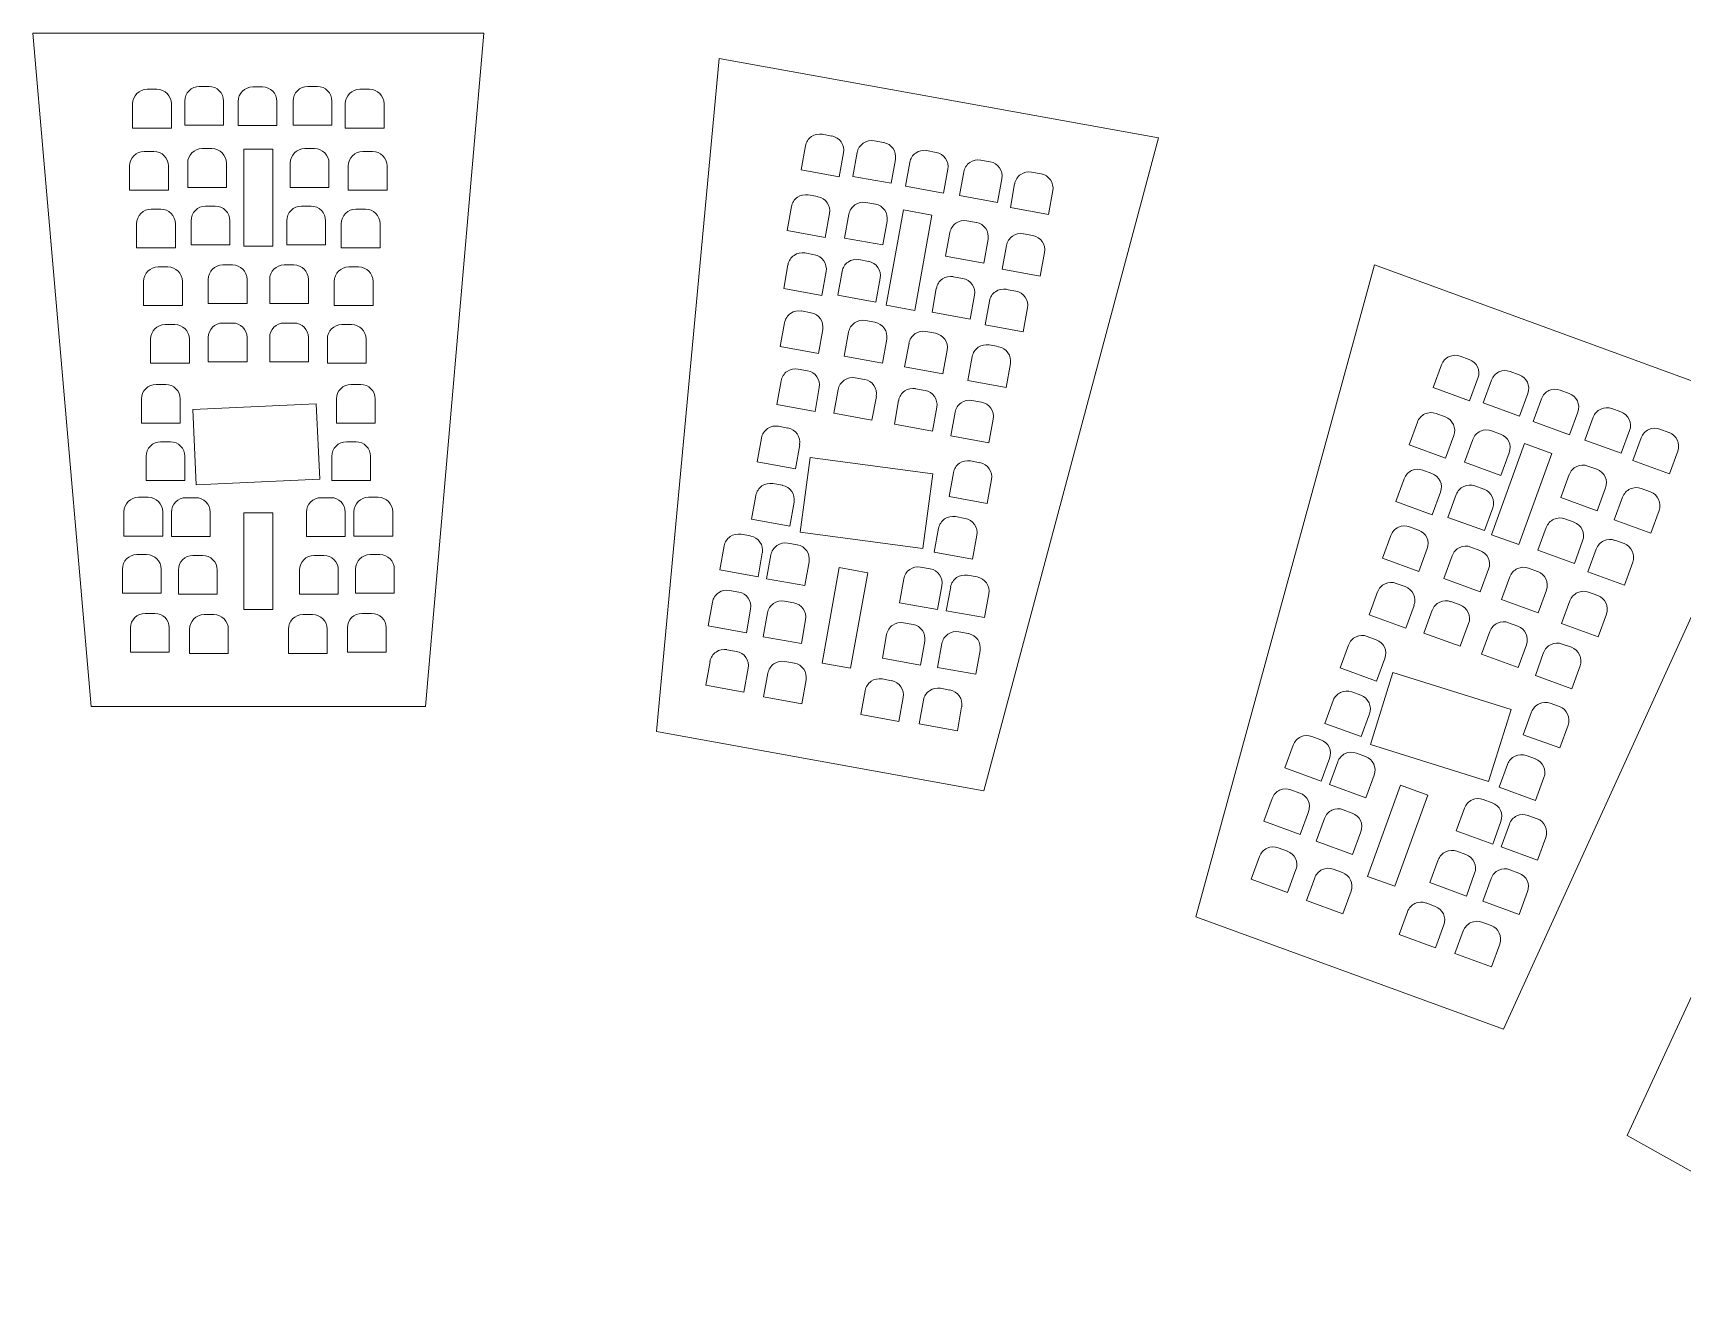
# Model space of a CAD drawing. Header units: millimetres. Extents: x -516 to 436, y -130 to 992.
# Drawn here: x -57.3 to 112.9, y 862.1 to 992.1 of the extents above; entities that cross this region are included whole.
import ezdxf

# ---------------------------------------------------------------- set-up
doc = ezdxf.new("R2010")
doc.units = ezdxf.units.MM

msp = doc.modelspace()

# ---------------------------------------------------------------- linework, layer by layer
at = {"color": 7, "linetype": 'Continuous', "lineweight": 15}
for p, q in [((-57.29, 992.06), (-10.77, 992.06)), ((-51.29, 922.55), (-57.29, 992.06)), ((-10.77, 992.06), (-16.77, 922.55)), ((7.04, 919.96), (13.51, 989.44)), ((13.51, 989.44), (58.85, 981.24)), ((-45.5, 986.25), (-44.5, 986.25)), ((-40.12, 986.54), (-39.12, 986.54)), ((-34.61, 986.5), (-33.61, 986.5)), ((-28.94, 986.54), (-27.94, 986.54)), ((-23.56, 986.25), (-22.56, 986.25)), ((-47, 982.25), (-47, 984.75)), ((-43, 984.75), (-43, 982.25)), ((-41.62, 982.54), (-41.62, 985.04)), ((-37.62, 985.04), (-37.62, 982.54)), ((-36.11, 982.5), (-36.11, 985)), ((-32.11, 985), (-32.11, 982.5)), ((-30.44, 982.54), (-30.44, 985.04)), ((-26.44, 985.04), (-26.44, 982.54)), ((-25.06, 982.25), (-25.06, 984.75)), ((-21.06, 984.75), (-21.06, 982.25)), ((-43, 982.25), (-47, 982.25)), ((-37.62, 982.54), (-41.62, 982.54)), ((-32.11, 982.5), (-36.11, 982.5)), ((-26.44, 982.54), (-30.44, 982.54)), ((-21.06, 982.25), (-25.06, 982.25)), ((21.97, 977.94), (22.42, 980.4)), ((24.16, 981.61), (25.14, 981.43)), ((29.51, 980.93), (30.49, 980.75)), ((58.85, 981.24), (40.82, 913.86)), ((-45.81, 979.84), (-44.81, 979.84)), ((-41.32, 976.13), (-41.32, 978.63)), ((-39.82, 980.13), (-38.82, 980.13)), ((-37.32, 978.63), (-37.32, 976.13)), ((-35.53, 970.06), (-35.53, 980.06)), ((-35.53, 980.06), (-32.53, 980.06)), ((-32.53, 980.06), (-32.53, 970.06)), ((-30.74, 976.13), (-30.74, 978.63)), ((-29.24, 980.13), (-28.24, 980.13)), ((-26.74, 978.63), (-26.74, 976.13)), ((-23.25, 979.84), (-22.25, 979.84)), ((26.35, 979.69), (25.91, 977.23)), ((27.32, 977.26), (27.77, 979.72)), ((31.7, 979.01), (31.26, 976.55)), ((32.74, 976.25), (33.18, 978.71)), ((34.92, 979.92), (35.91, 979.74)), ((40.5, 978.95), (41.49, 978.77)), ((-47.31, 975.84), (-47.31, 978.34)), ((-43.31, 978.34), (-43.31, 975.84)), ((-24.75, 975.84), (-24.75, 978.34)), ((-20.75, 978.34), (-20.75, 975.84)), ((25.91, 977.23), (21.97, 977.94)), ((31.26, 976.55), (27.32, 977.26)), ((37.12, 978), (36.67, 975.53)), ((38.32, 975.28), (38.76, 977.74)), ((42.7, 977.02), (42.25, 974.56)), ((45.75, 977.71), (46.74, 977.53)), ((-43.31, 975.84), (-47.31, 975.84)), ((-37.32, 976.13), (-41.32, 976.13)), ((-26.74, 976.13), (-30.74, 976.13)), ((-20.75, 975.84), (-24.75, 975.84)), ((22.72, 975.35), (23.7, 975.17)), ((36.67, 975.53), (32.74, 976.25)), ((42.25, 974.56), (38.32, 975.28)), ((43.57, 974.04), (44.01, 976.5)), ((47.95, 975.79), (47.5, 973.33)), ((-45.09, 973.88), (-44.09, 973.88)), ((-39.47, 974.19), (-38.47, 974.19)), ((-29.59, 974.19), (-28.59, 974.19)), ((-23.97, 973.88), (-22.97, 973.88)), ((20.53, 971.68), (20.98, 974.14)), ((24.91, 973.43), (24.47, 970.97)), ((26.47, 970.9), (26.91, 973.36)), ((28.66, 974.57), (29.64, 974.39)), ((30.76, 963.96), (32.53, 973.8)), ((32.53, 973.8), (35.48, 973.27)), ((47.5, 973.33), (43.57, 974.04)), ((-46.59, 969.88), (-46.59, 972.38)), ((-42.59, 972.38), (-42.59, 969.88)), ((-40.97, 970.19), (-40.97, 972.69)), ((-36.97, 972.69), (-36.97, 970.19)), ((-31.09, 970.19), (-31.09, 972.69)), ((-27.09, 972.69), (-27.09, 970.19)), ((-25.47, 969.88), (-25.47, 972.38)), ((-21.47, 972.38), (-21.47, 969.88)), ((24.47, 970.97), (20.53, 971.68)), ((30.85, 972.65), (30.41, 970.19)), ((35.48, 973.27), (33.71, 963.43)), ((39.08, 972.69), (40.06, 972.51)), ((-36.97, 970.19), (-40.97, 970.19)), ((-32.53, 970.06), (-35.53, 970.06)), ((-27.09, 970.19), (-31.09, 970.19)), ((30.41, 970.19), (26.47, 970.9)), ((36.89, 969.02), (37.33, 971.48)), ((41.27, 970.77), (40.82, 968.31)), ((42.72, 967.67), (43.17, 970.13)), ((44.91, 971.34), (45.89, 971.16)), ((-42.59, 969.88), (-46.59, 969.88)), ((-21.47, 969.88), (-25.47, 969.88)), ((22.37, 969.36), (23.35, 969.18)), ((27.95, 968.67), (28.93, 968.49)), ((40.82, 968.31), (36.89, 969.02)), ((47.1, 969.42), (46.66, 966.96)), ((-44.37, 967.92), (-43.37, 967.92)), ((-39.2, 964.13), (-39.2, 966.63)), ((-37.7, 968.13), (-36.7, 968.13)), ((-35.2, 966.63), (-35.2, 964.13)), ((-32.86, 964.13), (-32.86, 966.63)), ((-31.36, 968.13), (-30.36, 968.13)), ((-28.86, 966.63), (-28.86, 964.13)), ((-24.69, 967.92), (-23.69, 967.92)), ((20.18, 965.69), (20.62, 968.15)), ((24.56, 967.44), (24.11, 964.98)), ((25.76, 965), (26.2, 967.46)), ((30.14, 966.75), (29.7, 964.29)), ((37.68, 966.91), (38.66, 966.73)), ((46.66, 966.96), (42.72, 967.67)), ((62.7, 900.85), (81.16, 968.12)), ((81.16, 968.12), (123.33, 952.71)), ((-45.87, 963.92), (-45.87, 966.42)), ((-41.87, 966.42), (-41.87, 963.92)), ((-26.19, 963.92), (-26.19, 966.42)), ((-22.19, 966.42), (-22.19, 963.92)), ((24.11, 964.98), (20.18, 965.69)), ((29.7, 964.29), (25.76, 965)), ((35.49, 963.24), (35.93, 965.7)), ((39.87, 964.99), (39.42, 962.53)), ((43.14, 965.6), (44.13, 965.42)), ((-41.87, 963.92), (-45.87, 963.92)), ((-35.2, 964.13), (-39.2, 964.13)), ((-28.86, 964.13), (-32.86, 964.13)), ((-22.19, 963.92), (-26.19, 963.92)), ((22.01, 963.37), (23, 963.19)), ((33.71, 963.43), (30.76, 963.96)), ((39.42, 962.53), (35.49, 963.24)), ((40.96, 961.93), (41.4, 964.39)), ((45.34, 963.68), (44.89, 961.22)), ((-43.65, 961.97), (-42.65, 961.97)), ((-37.7, 962.13), (-36.7, 962.13)), ((-31.36, 962.13), (-30.36, 962.13)), ((-25.41, 961.97), (-24.41, 961.97)), ((19.83, 959.7), (20.27, 962.16)), ((24.21, 961.45), (23.76, 958.99)), ((28.61, 962.38), (29.6, 962.21)), ((44.89, 961.22), (40.96, 961.93)), ((-45.15, 957.97), (-45.15, 960.47)), ((-41.15, 960.47), (-41.15, 957.97)), ((-39.2, 958.13), (-39.2, 960.63)), ((-35.2, 960.63), (-35.2, 958.13)), ((-32.86, 958.13), (-32.86, 960.63)), ((-28.86, 960.63), (-28.86, 958.13)), ((-26.91, 957.97), (-26.91, 960.47)), ((-22.91, 960.47), (-22.91, 957.97)), ((26.43, 958.71), (26.87, 961.18)), ((30.81, 960.46), (30.36, 958)), ((32.66, 957.59), (33.11, 960.05)), ((34.85, 961.26), (35.84, 961.08)), ((41.38, 959.87), (42.36, 959.69)), ((-35.2, 958.13), (-39.2, 958.13)), ((-28.86, 958.13), (-32.86, 958.13)), ((23.76, 958.99), (19.83, 959.7)), ((30.36, 958), (26.43, 958.71)), ((37.04, 959.34), (36.6, 956.88)), ((39.19, 956.2), (39.63, 958.66)), ((89.98, 958.71), (90.92, 958.37)), ((-41.15, 957.97), (-45.15, 957.97)), ((-22.91, 957.97), (-26.91, 957.97)), ((21.66, 957.38), (22.64, 957.2)), ((27.55, 956.48), (28.53, 956.3)), ((36.6, 956.88), (32.66, 957.59)), ((43.57, 957.95), (43.13, 955.49)), ((87.2, 955.47), (88.06, 957.82)), ((91.81, 956.44), (90.96, 954.1)), ((95.14, 957.13), (96.08, 956.79)), ((-44.59, 955.79), (-43.59, 955.79)), ((-24.47, 955.79), (-23.47, 955.79)), ((19.47, 953.71), (19.92, 956.17)), ((23.85, 955.46), (23.41, 953)), ((25.36, 952.81), (25.8, 955.27)), ((33.78, 955.35), (34.77, 955.17)), ((43.13, 955.49), (39.19, 956.2)), ((90.96, 954.1), (87.2, 955.47)), ((92.36, 953.89), (93.21, 956.24)), ((96.97, 954.86), (96.11, 952.52)), ((100.3, 955.2), (101.24, 954.86)), ((-46.09, 951.79), (-46.09, 954.29)), ((-42.09, 954.29), (-42.09, 951.79)), ((-40.8, 953.2), (-28.05, 953.8)), ((-40.44, 945.42), (-40.8, 953.2)), ((-28.05, 953.8), (-27.68, 946.02)), ((-25.97, 951.79), (-25.97, 954.29)), ((-21.97, 954.29), (-21.97, 951.79)), ((23.41, 953), (19.47, 953.71)), ((29.74, 954.56), (29.29, 952.1)), ((31.6, 951.68), (32.04, 954.14)), ((35.98, 953.43), (35.53, 950.97)), ((37.42, 950.47), (37.87, 952.93)), ((39.61, 954.13), (40.6, 953.96)), ((96.11, 952.52), (92.36, 953.89)), ((97.52, 951.96), (98.37, 954.31)), ((102.13, 952.94), (101.27, 950.59)), ((105.63, 953.3), (106.57, 952.95)), ((-42.09, 951.79), (-46.09, 951.79)), ((-21.97, 951.79), (-25.97, 951.79)), ((19.64, 951.47), (20.62, 951.29)), ((29.29, 952.1), (25.36, 952.81)), ((35.53, 950.97), (31.6, 951.68)), ((41.8, 952.21), (41.36, 949.75)), ((84.71, 949.54), (85.57, 951.89)), ((87.49, 952.79), (88.43, 952.44)), ((123.33, 952.71), (94.47, 889.24)), ((101.27, 950.59), (97.52, 951.96)), ((102.85, 950.05), (103.71, 952.4)), ((-44.11, 949.87), (-43.11, 949.87)), ((-24.95, 949.87), (-23.95, 949.87)), ((17.45, 947.8), (17.89, 950.26)), ((21.83, 949.55), (21.39, 947.09)), ((41.36, 949.75), (37.42, 950.47)), ((88.47, 948.17), (84.71, 949.54)), ((89.33, 950.52), (88.47, 948.17)), ((90.43, 947.76), (91.29, 950.11)), ((93.21, 951.01), (94.15, 950.66)), ((93.22, 940.28), (96.63, 949.68)), ((96.63, 949.68), (99.45, 948.66)), ((106.61, 948.68), (102.85, 950.05)), ((107.46, 951.03), (106.61, 948.68)), ((107.81, 947.94), (108.67, 950.29)), ((110.59, 951.18), (111.53, 950.84)), ((-45.61, 945.87), (-45.61, 948.37)), ((-41.61, 948.37), (-41.61, 945.87)), ((-26.45, 945.87), (-26.45, 948.37)), ((-22.45, 948.37), (-22.45, 945.87)), ((21.39, 947.09), (17.45, 947.8)), ((21.88, 940.53), (22.9, 948.25)), ((22.9, 948.25), (35.56, 946.57)), ((39.44, 947.89), (40.42, 947.71)), ((95.04, 948.74), (94.19, 946.39)), ((99.45, 948.66), (96.04, 939.26)), ((111.57, 946.56), (107.81, 947.94)), ((112.43, 948.91), (111.57, 946.56)), ((35.56, 946.57), (34.54, 938.85)), ((37.25, 944.22), (37.7, 946.68)), ((86.12, 946.94), (87.06, 946.6)), ((94.19, 946.39), (90.43, 947.76)), ((100.37, 944.13), (101.23, 946.48)), ((103.16, 947.37), (104.1, 947.03)), ((-41.61, 945.87), (-45.61, 945.87)), ((-27.68, 946.02), (-40.44, 945.42)), ((-22.45, 945.87), (-26.45, 945.87)), ((19.06, 945.55), (20.04, 945.38)), ((41.63, 945.97), (41.19, 943.51)), ((83.34, 943.7), (84.2, 946.05)), ((87.96, 944.68), (87.1, 942.33)), ((88.72, 942.07), (89.58, 944.42)), ((91.5, 945.31), (92.44, 944.97)), ((104.99, 945.11), (104.13, 942.76)), ((108.67, 945.05), (109.61, 944.7)), ((-46.4, 944.14), (-45.4, 944.14)), ((-41.5, 944.1), (-40.5, 944.1)), ((-27.56, 944.1), (-26.56, 944.1)), ((-22.66, 944.14), (-21.66, 944.14)), ((16.87, 941.88), (17.31, 944.34)), ((21.25, 943.63), (20.8, 941.17)), ((41.19, 943.51), (37.25, 944.22)), ((87.1, 942.33), (83.34, 943.7)), ((93.34, 943.05), (92.48, 940.7)), ((104.13, 942.76), (100.37, 944.13)), ((105.89, 941.8), (106.75, 944.15)), ((110.51, 942.78), (109.65, 940.43)), ((-47.9, 940.14), (-47.9, 942.64)), ((-43.9, 942.64), (-43.9, 940.14)), ((-43, 940.1), (-43, 942.6)), ((-39, 942.6), (-39, 940.1)), ((-35.53, 932.55), (-35.53, 942.55)), ((-35.53, 942.55), (-32.53, 942.55)), ((-32.53, 942.55), (-32.53, 932.55)), ((-29.06, 940.1), (-29.06, 942.6)), ((-25.06, 942.6), (-25.06, 940.1)), ((-24.16, 940.14), (-24.16, 942.64)), ((-20.16, 942.64), (-20.16, 940.14)), ((20.8, 941.17), (16.87, 941.88)), ((37.91, 942.15), (38.9, 941.97)), ((84.75, 941.1), (85.69, 940.76)), ((92.48, 940.7), (88.72, 942.07)), ((98.01, 938.68), (98.87, 941.03)), ((100.79, 941.92), (101.73, 941.58)), ((109.65, 940.43), (105.89, 941.8)), ((107.22, 878.26), (136.46, 941.55)), ((-43.9, 940.14), (-47.9, 940.14)), ((-39, 940.1), (-43, 940.1)), ((-25.06, 940.1), (-29.06, 940.1)), ((-20.16, 940.14), (-24.16, 940.14)), ((15.78, 940.32), (16.76, 940.15)), ((20.6, 939.41), (21.59, 939.23)), ((34.54, 938.85), (21.88, 940.53)), ((35.72, 938.48), (36.17, 940.94)), ((40.1, 940.23), (39.66, 937.77)), ((81.97, 937.86), (82.83, 940.21)), ((96.04, 939.26), (93.22, 940.28)), ((102.62, 939.65), (101.77, 937.31)), ((105.96, 939.7), (106.89, 939.36)), ((-46.56, 938.23), (-45.56, 938.23)), ((-40.78, 938.14), (-39.78, 938.14)), ((-28.28, 938.14), (-27.28, 938.14)), ((-22.5, 938.23), (-21.5, 938.23)), ((13.59, 936.66), (14.04, 939.12)), ((17.97, 938.4), (17.53, 935.94)), ((18.42, 935.74), (18.86, 938.2)), ((39.66, 937.77), (35.72, 938.48)), ((85.73, 936.49), (81.97, 937.86)), ((86.59, 938.84), (85.73, 936.49)), ((88.31, 935.76), (89.16, 938.11)), ((91.09, 939.01), (92.03, 938.66)), ((101.77, 937.31), (98.01, 938.68)), ((103.17, 936.46), (104.03, 938.8)), ((-48.06, 934.23), (-48.06, 936.73)), ((-44.06, 936.73), (-44.06, 934.23)), ((-42.28, 934.14), (-42.28, 936.64)), ((-38.28, 936.64), (-38.28, 934.14)), ((-29.78, 934.14), (-29.78, 936.64)), ((-25.78, 936.64), (-25.78, 934.14)), ((-24, 934.23), (-24, 936.73)), ((-20, 936.73), (-20, 934.23)), ((17.53, 935.94), (13.59, 936.66)), ((22.8, 937.49), (22.35, 935.03)), ((24.14, 927.03), (25.9, 936.88)), ((25.9, 936.88), (28.86, 936.35)), ((28.86, 936.35), (27.09, 926.5)), ((34.31, 936.93), (35.3, 936.75)), ((39.15, 936.1), (40.13, 935.92)), ((92.92, 936.74), (92.06, 934.39)), ((94.26, 933.59), (95.12, 935.94)), ((97.04, 936.83), (97.98, 936.49)), ((106.93, 935.08), (103.17, 936.46)), ((107.79, 937.43), (106.93, 935.08)), ((-44.06, 934.23), (-48.06, 934.23)), ((-20, 934.23), (-24, 934.23)), ((14.58, 934.53), (15.56, 934.36)), ((22.35, 935.03), (18.42, 935.74)), ((32.12, 933.26), (32.57, 935.72)), ((36.5, 935.01), (36.06, 932.55)), ((36.96, 932.43), (37.41, 934.89)), ((80.6, 932.02), (81.46, 934.37)), ((83.38, 935.26), (84.32, 934.92)), ((92.06, 934.39), (88.31, 935.76)), ((98.88, 934.56), (98.02, 932.22)), ((103.24, 934.35), (104.18, 934.01)), ((-38.28, 934.14), (-42.28, 934.14)), ((-32.53, 932.55), (-35.53, 932.55)), ((-25.78, 934.14), (-29.78, 934.14)), ((12.39, 930.87), (12.83, 933.33)), ((16.77, 932.61), (16.33, 930.15)), ((20.25, 933.42), (21.23, 933.24)), ((36.06, 932.55), (32.12, 933.26)), ((41.34, 934.18), (40.9, 931.72)), ((85.22, 932.99), (84.36, 930.65)), ((89.03, 933.37), (89.97, 933.03)), ((98.02, 932.22), (94.26, 933.59)), ((100.45, 931.11), (101.31, 933.46)), ((-45.72, 932.16), (-44.72, 932.16)), ((-39.63, 932.03), (-38.63, 932.03)), ((-29.43, 932.03), (-28.43, 932.03)), ((-23.34, 932.16), (-22.34, 932.16)), ((16.33, 930.15), (12.39, 930.87)), ((18.06, 929.75), (18.51, 932.21)), ((22.44, 931.5), (22, 929.04)), ((32.54, 931.2), (33.53, 931.02)), ((40.9, 931.72), (36.96, 932.43)), ((84.36, 930.65), (80.6, 932.02)), ((86.25, 930.13), (87.11, 932.48)), ((90.86, 931.1), (90, 928.76)), ((94.98, 931.2), (95.92, 930.85)), ((104.21, 929.73), (100.45, 931.11)), ((105.07, 932.08), (104.21, 929.73)), ((-47.22, 928.16), (-47.22, 930.66)), ((-43.22, 930.66), (-43.22, 928.16)), ((-41.13, 928.03), (-41.13, 930.53)), ((-37.13, 930.53), (-37.13, 928.03)), ((-30.93, 928.03), (-30.93, 930.53)), ((-26.93, 930.53), (-26.93, 928.03)), ((-24.84, 928.16), (-24.84, 930.66)), ((-20.84, 930.66), (-20.84, 928.16)), ((22, 929.04), (18.06, 929.75)), ((30.36, 927.53), (30.8, 929.99)), ((34.74, 929.28), (34.29, 926.82)), ((38.25, 930.26), (39.23, 930.08)), ((80.38, 929.79), (81.32, 929.44)), ((90, 928.76), (86.25, 930.13)), ((92.2, 927.95), (93.06, 930.3)), ((-43.22, 928.16), (-47.22, 928.16)), ((-37.13, 928.03), (-41.13, 928.03)), ((-26.93, 928.03), (-30.93, 928.03)), ((-20.84, 928.16), (-24.84, 928.16)), ((14.32, 928.41), (15.3, 928.24)), ((34.29, 926.82), (30.36, 927.53)), ((36.06, 926.59), (36.51, 929.05)), ((40.44, 928.33), (40, 925.87)), ((77.6, 926.54), (78.46, 928.89)), ((82.22, 927.52), (81.36, 925.17)), ((95.96, 926.58), (92.2, 927.95)), ((96.82, 928.93), (95.96, 926.58)), ((97.74, 925.76), (98.59, 928.11)), ((100.52, 929), (101.46, 928.66)), ((12.13, 924.74), (12.58, 927.2)), ((16.51, 926.49), (16.07, 924.03)), ((18.11, 923.54), (18.55, 926)), ((20.3, 927.21), (21.28, 927.03)), ((27.09, 926.5), (24.14, 927.03)), ((40, 925.87), (36.06, 926.59)), ((81.36, 925.17), (77.6, 926.54)), ((80.72, 918.62), (83.05, 926.05)), ((83.05, 926.05), (95.23, 922.24)), ((101.49, 924.39), (97.74, 925.76)), ((102.35, 926.73), (101.49, 924.39)), ((16.07, 924.03), (12.13, 924.74)), ((22.49, 925.29), (22.04, 922.82)), ((28.14, 921.72), (28.58, 924.18)), ((30.33, 925.39), (31.31, 925.21)), ((36.35, 924.43), (37.33, 924.25)), ((78.8, 924.05), (79.74, 923.71)), ((-16.77, 922.55), (-51.29, 922.55)), ((22.04, 922.82), (18.11, 923.54)), ((32.52, 923.47), (32.07, 921.01)), ((34.16, 920.76), (34.61, 923.22)), ((38.54, 922.51), (38.1, 920.05)), ((76.02, 920.81), (76.88, 923.16)), ((99.28, 922.88), (100.22, 922.54)), ((32.07, 921.01), (28.14, 921.72)), ((38.1, 920.05), (34.16, 920.76)), ((79.77, 919.44), (76.02, 920.81)), ((80.63, 921.79), (79.77, 919.44)), ((95.23, 922.24), (92.91, 914.81)), ((96.5, 919.64), (97.36, 921.99)), ((101.12, 920.61), (100.26, 918.27)), ((40.82, 913.86), (7.04, 919.96)), ((74.68, 919.46), (75.62, 919.12)), ((100.26, 918.27), (96.5, 919.64)), ((71.9, 916.22), (72.76, 918.57)), ((76.51, 917.19), (75.65, 914.85)), ((79.28, 917.74), (80.21, 917.39)), ((92.91, 914.81), (80.72, 918.62)), ((96.8, 917.48), (97.74, 917.14)), ((75.65, 914.85), (71.9, 916.22)), ((76.49, 914.49), (77.35, 916.84)), ((81.11, 915.47), (80.25, 913.12)), ((94.01, 914.24), (94.87, 916.58)), ((72.51, 913.96), (73.44, 913.62)), ((80.25, 913.12), (76.49, 914.49)), ((80.43, 905.02), (83.84, 914.42)), ((83.84, 914.42), (86.66, 913.39)), ((97.77, 912.86), (94.01, 914.24)), ((98.63, 915.21), (97.77, 912.86)), ((69.72, 910.72), (70.58, 913.07)), ((86.66, 913.39), (83.25, 903.99)), ((92.36, 912.96), (93.3, 912.61)), ((73.48, 909.35), (69.72, 910.72)), ((74.34, 911.69), (73.48, 909.35)), ((75.12, 908.65), (75.98, 911)), ((77.91, 911.9), (78.84, 911.55)), ((89.58, 909.71), (90.44, 912.06)), ((94.19, 910.69), (93.34, 908.34)), ((94.2, 908.07), (95.06, 910.42)), ((96.98, 911.31), (97.92, 910.97)), ((79.74, 909.63), (78.88, 907.28)), ((93.34, 908.34), (89.58, 909.71)), ((98.82, 909.04), (97.96, 906.7)), ((68.42, 904.73), (69.28, 907.08)), ((71.21, 907.97), (72.15, 907.63)), ((78.88, 907.28), (75.12, 908.65)), ((89.64, 907.61), (90.58, 907.26)), ((97.96, 906.7), (94.2, 908.07)), ((73.04, 905.71), (72.18, 903.36)), ((76.89, 905.76), (77.83, 905.42)), ((86.86, 904.37), (87.72, 906.71)), ((91.47, 905.34), (90.62, 902.99)), ((95.1, 905.7), (96.04, 905.36)), ((72.18, 903.36), (68.42, 904.73)), ((74.11, 902.52), (74.97, 904.87)), ((83.25, 903.99), (80.43, 905.02)), ((90.62, 902.99), (86.86, 904.37)), ((92.32, 902.46), (93.18, 904.81)), ((77.87, 901.15), (74.11, 902.52)), ((78.72, 903.5), (77.87, 901.15)), ((86.46, 902.27), (87.4, 901.92)), ((96.08, 901.09), (92.32, 902.46)), ((96.93, 903.44), (96.08, 901.09)), ((94.47, 889.24), (62.7, 900.85)), ((83.68, 899.02), (84.54, 901.37)), ((92.23, 900.29), (93.17, 899.95)), ((87.44, 897.65), (83.68, 899.02)), ((88.3, 900), (87.44, 897.65)), ((89.45, 897.05), (90.31, 899.4)), ((93.21, 895.67), (89.45, 897.05)), ((94.07, 898.02), (93.21, 895.67)), ((136.12, 862.12), (107.22, 878.26))]:
    msp.add_line(p, q, dxfattribs=at)
for centre, start, end in [((-45.5, 984.75), 90, 180), ((-44.5, 984.75), 0, 90), ((-40.12, 985.04), 90, 180), ((-39.12, 985.04), 0, 90), ((-34.61, 985), 90, 180), ((-33.61, 985), 0, 90), ((-28.94, 985.04), 90, 180), ((-27.94, 985.04), 0, 90), ((-23.56, 984.75), 90, 180), ((-22.56, 984.75), 0, 90), ((23.89, 980.13), 79.7541, 169.7541), ((24.88, 979.96), 349.7541, 79.7541), ((29.24, 979.46), 79.7541, 169.7541), ((30.23, 979.28), 349.7541, 79.7541), ((-45.81, 978.34), 90, 180), ((-44.81, 978.34), 0, 90), ((-39.82, 978.63), 90, 180), ((-38.82, 978.63), 0, 90), ((-29.24, 978.63), 90, 180), ((-28.24, 978.63), 0, 90), ((-23.25, 978.34), 90, 180), ((-22.25, 978.34), 0, 90), ((34.66, 978.44), 79.7541, 169.7541), ((35.64, 978.26), 349.7541, 79.7541), ((40.24, 977.47), 79.7541, 169.7541), ((41.22, 977.29), 349.7541, 79.7541), ((45.49, 976.23), 79.7541, 169.7541), ((46.47, 976.05), 349.7541, 79.7541), ((22.45, 973.87), 79.7541, 169.7541), ((23.44, 973.69), 349.7541, 79.7541), ((-45.09, 972.38), 90, 180), ((-44.09, 972.38), 0, 90), ((-39.47, 972.69), 90, 180), ((-38.47, 972.69), 0, 90), ((-29.59, 972.69), 90, 180), ((-28.59, 972.69), 0, 90), ((-23.97, 972.38), 90, 180), ((-22.97, 972.38), 0, 90), ((28.39, 973.09), 79.7541, 169.7541), ((29.37, 972.92), 349.7541, 79.7541), ((38.81, 971.21), 79.7541, 169.7541), ((39.79, 971.03), 349.7541, 79.7541), ((44.64, 969.86), 79.7541, 169.7541), ((45.63, 969.68), 349.7541, 79.7541), ((22.1, 967.88), 79.7541, 169.7541), ((23.08, 967.7), 349.7541, 79.7541), ((27.68, 967.19), 79.7541, 169.7541), ((28.66, 967.02), 349.7541, 79.7541), ((-44.37, 966.42), 90, 180), ((-43.37, 966.42), 0, 90), ((-37.7, 966.63), 90, 180), ((-36.7, 966.63), 0, 90), ((-31.36, 966.63), 90, 180), ((-30.36, 966.63), 0, 90), ((-24.69, 966.42), 90, 180), ((-23.69, 966.42), 0, 90), ((37.41, 965.44), 79.7541, 169.7541), ((38.39, 965.26), 349.7541, 79.7541), ((42.88, 964.13), 79.7541, 169.7541), ((43.86, 963.95), 349.7541, 79.7541), ((21.75, 961.89), 79.7541, 169.7541), ((22.73, 961.71), 349.7541, 79.7541), ((-43.65, 960.47), 90, 180), ((-42.65, 960.47), 0, 90), ((-37.7, 960.63), 90, 180), ((-36.7, 960.63), 0, 90), ((-31.36, 960.63), 90, 180), ((-30.36, 960.63), 0, 90), ((-25.41, 960.47), 90, 180), ((-24.41, 960.47), 0, 90), ((28.35, 960.91), 79.7541, 169.7541), ((29.33, 960.73), 349.7541, 79.7541), ((34.58, 959.78), 79.7541, 169.7541), ((35.57, 959.6), 349.7541, 79.7541), ((41.11, 958.39), 79.7541, 169.7541), ((42.09, 958.21), 349.7541, 79.7541), ((89.47, 957.3), 69.9285, 159.9285), ((90.41, 956.96), 339.9285, 69.9285), ((21.39, 955.9), 79.7541, 169.7541), ((22.38, 955.73), 349.7541, 79.7541), ((27.28, 955), 79.7541, 169.7541), ((94.62, 955.72), 69.9285, 159.9285), ((95.56, 955.38), 339.9285, 69.9285), ((-44.59, 954.29), 90, 180), ((-43.59, 954.29), 0, 90), ((-24.47, 954.29), 90, 180), ((-23.47, 954.29), 0, 90), ((28.26, 954.83), 349.7541, 79.7541), ((33.52, 953.88), 79.7541, 169.7541), ((34.5, 953.7), 349.7541, 79.7541), ((99.78, 953.8), 69.9285, 159.9285), ((100.72, 953.45), 339.9285, 69.9285), ((39.34, 952.66), 79.7541, 169.7541), ((40.33, 952.48), 349.7541, 79.7541), ((105.12, 951.89), 69.9285, 159.9285), ((106.06, 951.54), 339.9285, 69.9285), ((19.37, 950), 79.7541, 169.7541), ((20.35, 949.82), 349.7541, 79.7541), ((86.98, 951.38), 69.9285, 159.9285), ((87.92, 951.03), 339.9285, 69.9285), ((110.08, 949.77), 69.9285, 159.9285), ((-44.11, 948.37), 90, 180), ((-43.11, 948.37), 0, 90), ((-24.95, 948.37), 90, 180), ((-23.95, 948.37), 0, 90), ((92.7, 949.6), 69.9285, 159.9285), ((93.64, 949.26), 339.9285, 69.9285), ((111.02, 949.43), 339.9285, 69.9285), ((39.17, 946.42), 79.7541, 169.7541), ((40.16, 946.24), 349.7541, 79.7541), ((85.61, 945.54), 69.9285, 159.9285), ((86.55, 945.19), 339.9285, 69.9285), ((102.64, 945.96), 69.9285, 159.9285), ((103.58, 945.62), 339.9285, 69.9285), ((18.79, 944.08), 79.7541, 169.7541), ((19.77, 943.9), 349.7541, 79.7541), ((90.99, 943.9), 69.9285, 159.9285), ((91.93, 943.56), 339.9285, 69.9285), ((108.16, 943.64), 69.9285, 159.9285), ((109.1, 943.29), 339.9285, 69.9285), ((-46.4, 942.64), 90, 180), ((-45.4, 942.64), 0, 90), ((-41.5, 942.6), 90, 180), ((-40.5, 942.6), 0, 90), ((-27.56, 942.6), 90, 180), ((-26.56, 942.6), 0, 90), ((-22.66, 942.64), 90, 180), ((-21.66, 942.64), 0, 90), ((37.64, 940.67), 79.7541, 169.7541), ((38.63, 940.49), 349.7541, 79.7541), ((84.24, 939.69), 69.9285, 159.9285), ((100.28, 940.51), 69.9285, 159.9285), ((101.21, 940.17), 339.9285, 69.9285), ((15.51, 938.85), 79.7541, 169.7541), ((16.5, 938.67), 349.7541, 79.7541), ((20.34, 937.93), 79.7541, 169.7541), ((85.18, 939.35), 339.9285, 69.9285), ((105.44, 938.29), 69.9285, 159.9285), ((106.38, 937.95), 339.9285, 69.9285), ((-46.56, 936.73), 90, 180), ((-45.56, 936.73), 0, 90), ((-40.78, 936.64), 90, 180), ((-39.78, 936.64), 0, 90), ((-28.28, 936.64), 90, 180), ((-27.28, 936.64), 0, 90), ((-22.5, 936.73), 90, 180), ((-21.5, 936.73), 0, 90), ((21.32, 937.76), 349.7541, 79.7541), ((90.57, 937.6), 69.9285, 159.9285), ((91.51, 937.25), 339.9285, 69.9285), ((34.04, 935.46), 79.7541, 169.7541), ((35.03, 935.28), 349.7541, 79.7541), ((38.88, 934.62), 79.7541, 169.7541), ((39.87, 934.45), 349.7541, 79.7541), ((96.53, 935.42), 69.9285, 159.9285), ((97.47, 935.08), 339.9285, 69.9285), ((14.31, 933.06), 79.7541, 169.7541), ((15.29, 932.88), 349.7541, 79.7541), ((82.87, 933.85), 69.9285, 159.9285), ((83.81, 933.51), 339.9285, 69.9285), ((102.72, 932.94), 69.9285, 159.9285), ((19.98, 931.94), 79.7541, 169.7541), ((20.97, 931.77), 349.7541, 79.7541), ((88.51, 931.96), 69.9285, 159.9285), ((89.45, 931.62), 339.9285, 69.9285), ((103.66, 932.6), 339.9285, 69.9285), ((-45.72, 930.66), 90, 180), ((-44.72, 930.66), 0, 90), ((-39.63, 930.53), 90, 180), ((-38.63, 930.53), 0, 90), ((-29.43, 930.53), 90, 180), ((-28.43, 930.53), 0, 90), ((-23.34, 930.66), 90, 180), ((-22.34, 930.66), 0, 90), ((32.28, 929.72), 79.7541, 169.7541), ((33.26, 929.54), 349.7541, 79.7541), ((94.47, 929.79), 69.9285, 159.9285), ((95.41, 929.44), 339.9285, 69.9285), ((37.98, 928.78), 79.7541, 169.7541), ((38.97, 928.6), 349.7541, 79.7541), ((79.87, 928.38), 69.9285, 159.9285), ((80.81, 928.03), 339.9285, 69.9285), ((100, 927.59), 69.9285, 159.9285), ((14.05, 926.94), 79.7541, 169.7541), ((15.04, 926.76), 349.7541, 79.7541), ((100.94, 927.25), 339.9285, 69.9285), ((20.03, 925.73), 79.7541, 169.7541), ((21.01, 925.55), 349.7541, 79.7541), ((30.06, 923.92), 79.7541, 169.7541), ((31.04, 923.74), 349.7541, 79.7541), ((36.08, 922.95), 79.7541, 169.7541), ((37.07, 922.78), 349.7541, 79.7541), ((78.28, 922.65), 69.9285, 159.9285), ((79.22, 922.3), 339.9285, 69.9285), ((98.77, 921.47), 69.9285, 159.9285), ((99.71, 921.13), 339.9285, 69.9285), ((74.16, 918.05), 69.9285, 159.9285), ((75.1, 917.71), 339.9285, 69.9285), ((78.76, 916.33), 69.9285, 159.9285), ((79.7, 915.98), 339.9285, 69.9285), ((96.28, 916.07), 69.9285, 159.9285), ((97.22, 915.73), 339.9285, 69.9285), ((71.99, 912.55), 69.9285, 159.9285), ((72.93, 912.21), 339.9285, 69.9285), ((91.85, 911.55), 69.9285, 159.9285), ((92.78, 911.2), 339.9285, 69.9285), ((77.39, 910.49), 69.9285, 159.9285), ((78.33, 910.14), 339.9285, 69.9285), ((96.47, 909.9), 69.9285, 159.9285), ((97.41, 909.56), 339.9285, 69.9285), ((70.69, 906.56), 69.9285, 159.9285), ((71.63, 906.22), 339.9285, 69.9285), ((89.13, 906.2), 69.9285, 159.9285), ((90.07, 905.86), 339.9285, 69.9285), ((76.38, 904.35), 69.9285, 159.9285), ((77.31, 904.01), 339.9285, 69.9285), ((94.59, 904.3), 69.9285, 159.9285), ((95.53, 903.95), 339.9285, 69.9285), ((85.95, 900.86), 69.9285, 159.9285), ((86.89, 900.51), 339.9285, 69.9285), ((91.72, 898.88), 69.9285, 159.9285), ((92.66, 898.54), 339.9285, 69.9285)]:
    msp.add_arc(centre, 1.5, start, end, dxfattribs=at)

doc.saveas('drawing.dxf')
